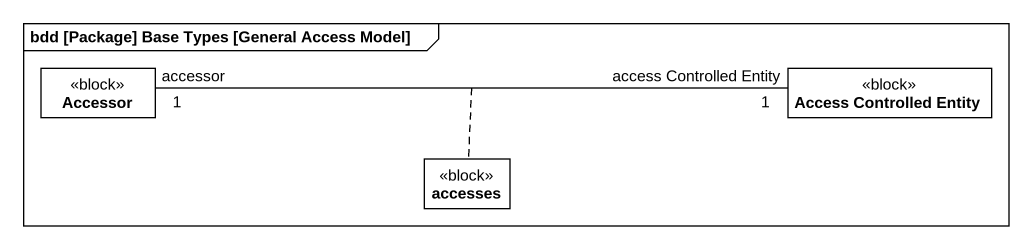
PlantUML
@startuml
mainframe bdd [Package] Base Types [General Access Model]
hide circle
hide empty members
class Accessor <<block>>
class "Access Controlled Entity" as Access_Controlled_Entity <<block>>
class accesses <<block>>
Accessor "accessor\n1" -right- "access Controlled Entity\n1" Access_Controlled_Entity
(Accessor, Access_Controlled_Entity) .. accesses
@enduml
